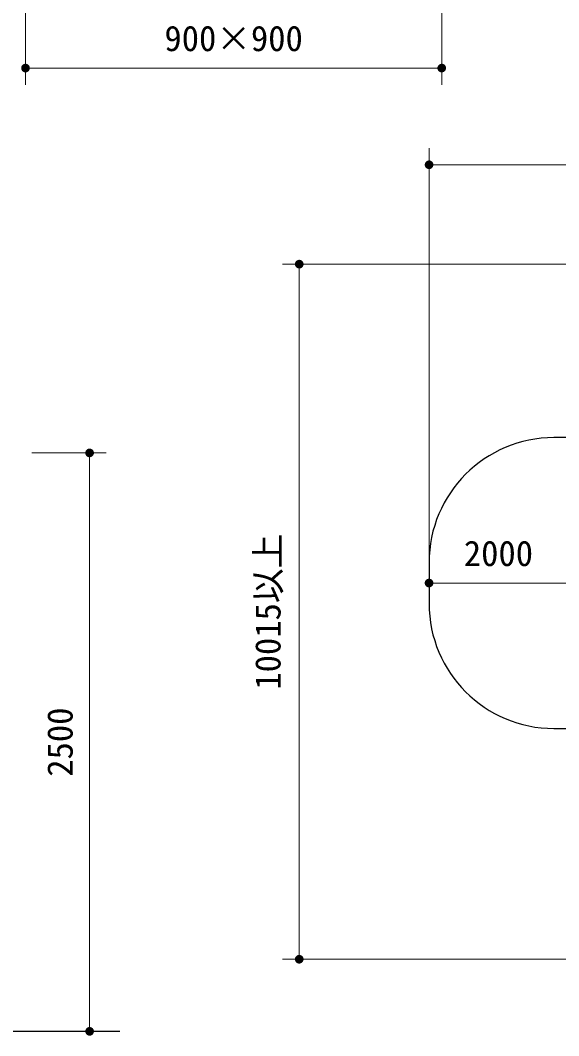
# Model space of a CAD drawing. Units: millimetres at full size, sheet at 1:60, with parts at other scales. Extents: x 900 to 24300, y 900 to 16920.
# Drawn here: x 18637 to 20965, y 3516 to 7905 of the extents above; entities that cross this region are included whole.
import ezdxf
from ezdxf.enums import TextEntityAlignment as Align

# ---------------------------------------------------------------- set-up
doc = ezdxf.new("R2010")
doc.units = ezdxf.units.MM
doc.header["$LTSCALE"] = 60
doc.layers.add('D-STR-1', color=1, linetype='Continuous', lineweight=25)
doc.layers.add('D-STR-DIM', color=7, linetype='Continuous', lineweight=13)
doc.styles.add('ＭＳ ゴシック', font='')
doc.styles.get('ＭＳ ゴシック').set_extended_font_data('MS Gothic')

# ---------------------------------------------------------------- blocks, each defined once
blk = doc.blocks.new('filled_dot')
at = {"color": 0, "linetype": 'Continuous', "lineweight": -2, "const_width": 1.25}
blk.add_lwpolyline([(-0.625, 0, 1), (0.625, 0, 1)], format="xyb", close=True, dxfattribs=at)

msp = doc.modelspace()

# ---------------------------------------------------------------- linework, layer by layer
at = {"layer": 'D-STR-1'}
for p, q in [((21387.58, 6101.27), (20944.36, 6101.27)), ((20404.36, 5561.27), (20404.36, 5384.27)), ((20944.36, 4844.27), (21296.7, 4844.27)), ((19066.53, 3535.11), (11787.07, 3535.11))]:
    msp.add_line(p, q, dxfattribs=at)
for centre, start, end in [((20944.36, 5561.27), 90, 180), ((20944.36, 5384.27), 180, 270)]:
    msp.add_arc(centre, 540, start, end, dxfattribs=at)
at = {"layer": 'D-STR-DIM'}
for p, q in [((18659.12, 8205.66), (18659.12, 7626.39)), ((20459.12, 8205.66), (20459.12, 7626.39)), ((18659.12, 7698.39), (20459.12, 7698.39)), ((20404.36, 5568.77), (20404.36, 7352.54)), ((20404.36, 7280.54), (24058.36, 7280.54)), ((22585.34, 6850.97), (19770.98, 6850.97)), ((19842.98, 6850.97), (19842.98, 3846.8)), ((18686.17, 6035.11), (19008.32, 6035.11)), ((18936.32, 3535.11), (18936.32, 6035.11)), ((21004.36, 5472.77), (20404.36, 5472.77)), ((22453.06, 3846.8), (19770.98, 3846.8)), ((18691.32, 3535.11), (19008.32, 3535.11))]:
    msp.add_line(p, q, dxfattribs=at)

# ---------------------------------------------------------------- block references
at = {"layer": 'D-STR-DIM', "xscale": 15, "yscale": 15}
for p in [(18659.12, 7698.39), (20404.36, 7280.54), (20404.36, 5472.77)]:
    msp.add_blockref('filled_dot', p, dxfattribs=at)
for p, rotation in [((20459.12, 7698.39), 180), ((19842.98, 6850.97), 270), ((18936.32, 6035.11), 270), ((19842.98, 3846.8), 90), ((18936.32, 3535.11), 90)]:
    msp.add_blockref('filled_dot', p, dxfattribs=dict(at, rotation=rotation))

# ---------------------------------------------------------------- texts
at = {"layer": 'D-STR-DIM', "style": 'ＭＳ ゴシック'}
for s, p in [('900×900', (19559.12, 7826.65)), ('2000', (20704.36, 5601.04))]:
    msp.add_text(s, height=110, dxfattribs=at).set_placement(p, align=Align.MIDDLE_CENTER)
for s, p in [('10015以上', (19707.1, 5348.89)), ('2500', (18808.06, 4785.11))]:
    msp.add_text(s, height=110, rotation=90, dxfattribs=at).set_placement(p, align=Align.MIDDLE_CENTER)

doc.saveas('drawing.dxf')
